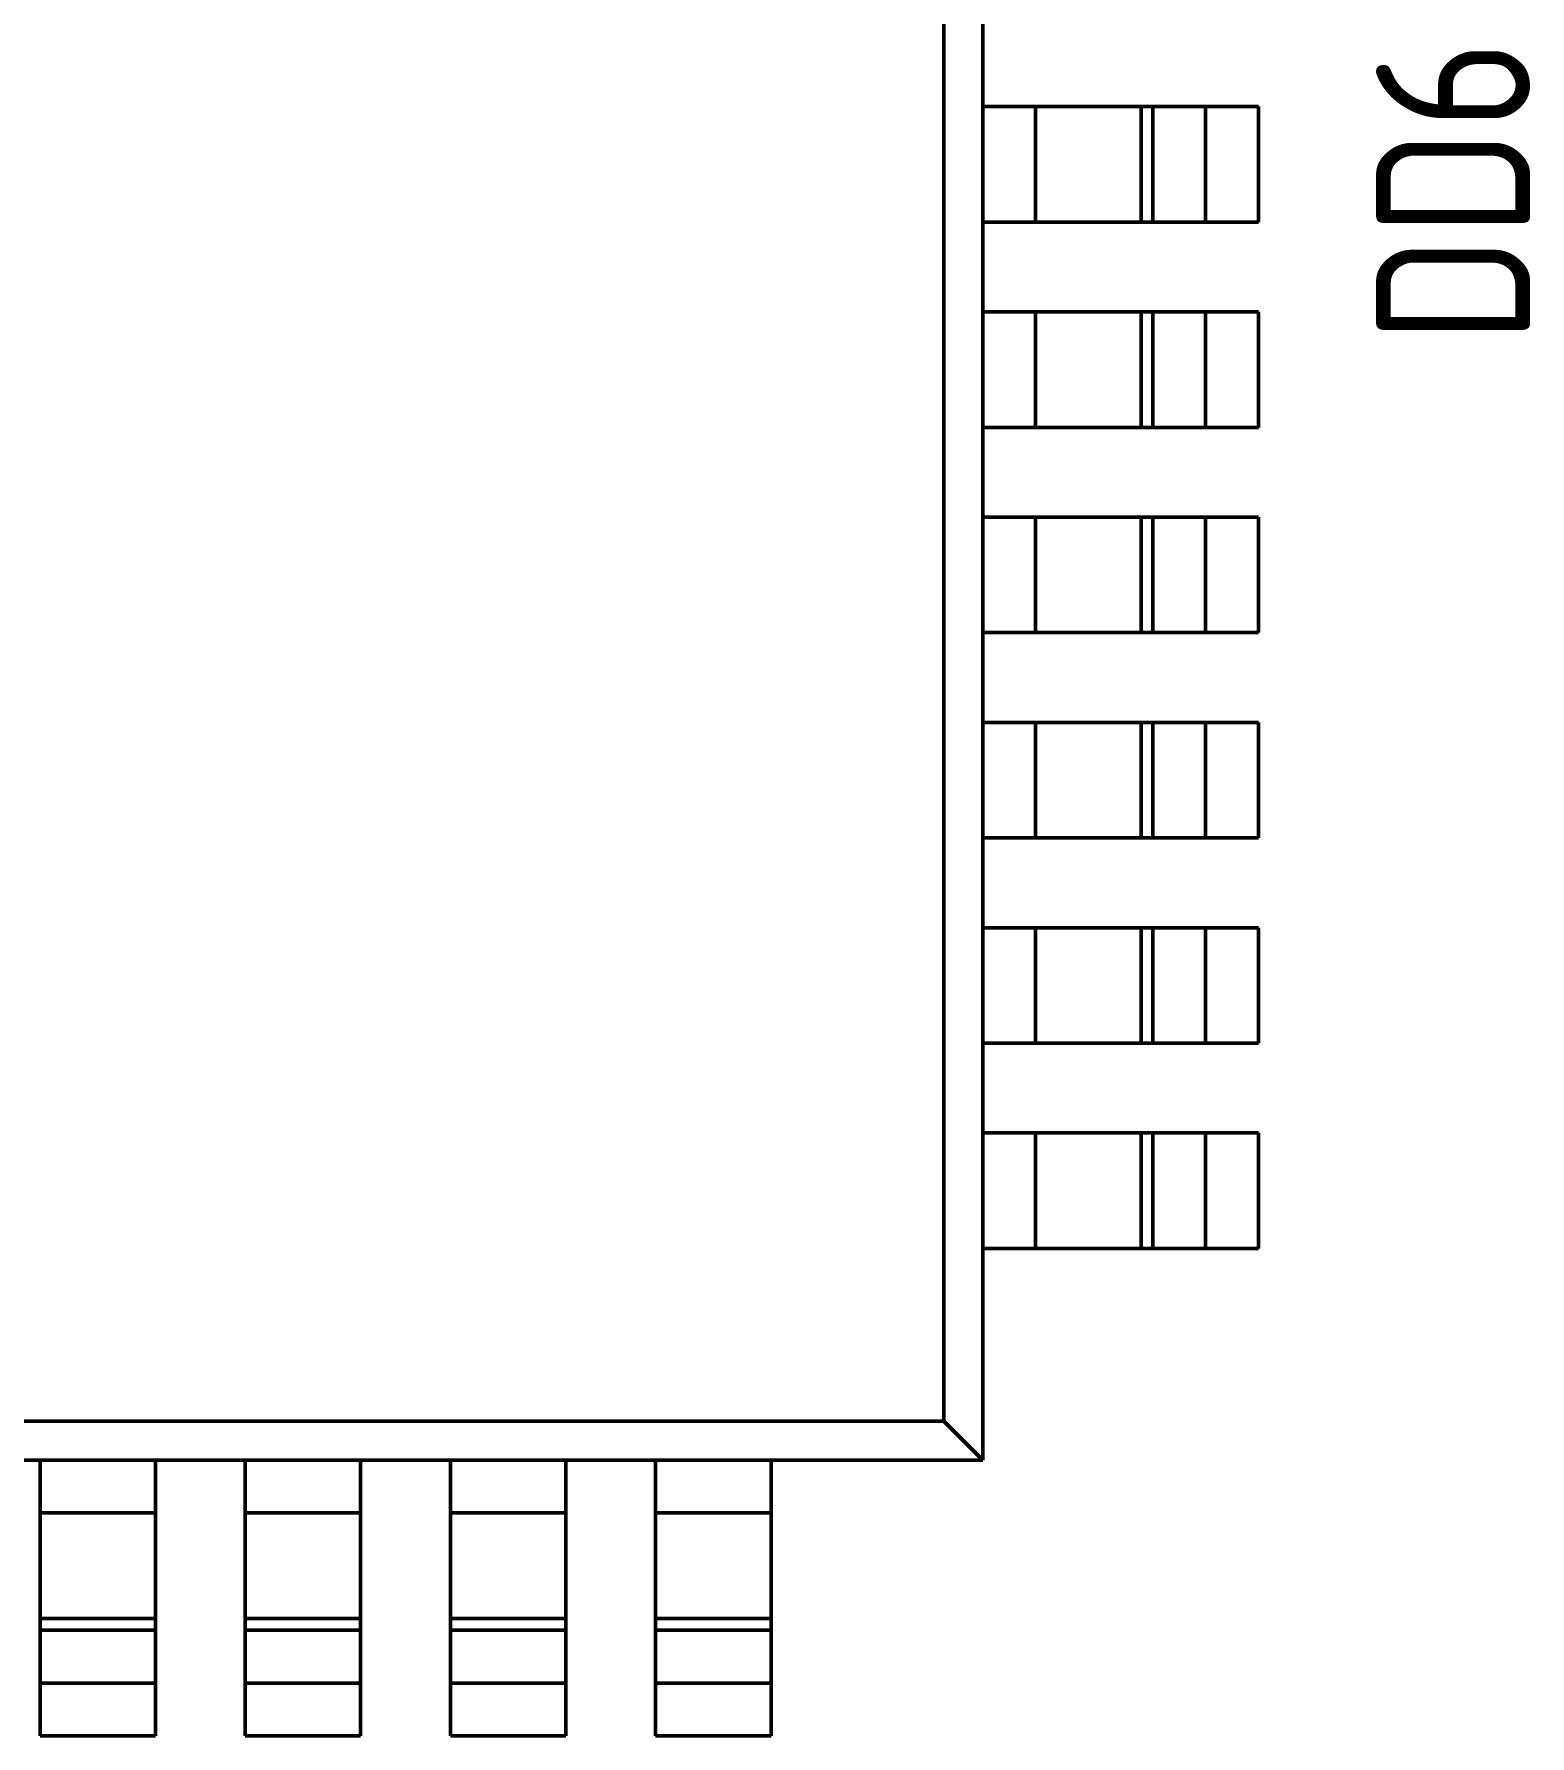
# Model space of a CAD drawing. Extents: x 260 to 1101, y 70 to 664.
# Drawn here: x 450.2 to 461.87, y 462.71 to 475.98 of the extents above; entities that cross this region are included whole.
import ezdxf

# ---------------------------------------------------------------- set-up
doc = ezdxf.new("R2010")
doc.units = 0
doc.header["$MEASUREMENT"] = 0
doc.layers.add('Основная', color=7, linetype='CONTINUOUS', lineweight=50)
doc.styles.add('GOST type A0', font='', dxfattribs={"oblique": 15, "height": 3.5})
doc.styles.get('GOST type A0').set_extended_font_data('GOST type A')

msp = doc.modelspace()

# ---------------------------------------------------------------- linework, layer by layer
at = {"layer": 'Основная'}
for p, q in [((457.6, 485.061), (457.6, 464.861)), ((457.6, 485.061), (457.6, 464.861)), ((457.296, 484.757), (457.296, 465.165)), ((457.296, 484.757), (457.296, 465.165)), ((457.6, 475.411), (457.6, 476.111)), ((457.6, 475.411), (457.6, 476.111)), ((459.75, 475.411), (457.6, 475.411)), ((457.6, 475.411), (458.012, 475.411)), ((459.75, 475.411), (457.6, 475.411)), ((457.6, 475.411), (458.012, 475.411)), ((458.012, 475.411), (458.234, 475.411)), ((458.012, 475.411), (458.012, 474.511)), ((458.012, 475.411), (458.234, 475.411)), ((458.012, 475.411), (458.012, 474.511)), ((458.234, 475.411), (458.438, 475.411)), ((458.234, 475.411), (458.438, 475.411)), ((458.438, 475.411), (458.616, 475.411)), ((458.438, 475.411), (458.616, 475.411)), ((458.616, 475.411), (458.752, 475.411)), ((458.616, 475.411), (458.752, 475.411)), ((458.836, 475.411), (458.752, 475.411)), ((458.836, 475.411), (458.752, 475.411)), ((458.926, 475.411), (458.836, 475.411)), ((458.836, 475.411), (458.836, 474.511)), ((458.926, 475.411), (458.836, 475.411)), ((458.836, 475.411), (458.836, 474.511)), ((458.926, 475.411), (458.968, 475.411)), ((458.926, 475.411), (458.926, 474.511)), ((458.926, 475.411), (458.968, 475.411)), ((458.926, 475.411), (458.926, 474.511)), ((459.036, 475.411), (458.968, 475.411)), ((459.036, 475.411), (458.968, 475.411)), ((459.124, 475.411), (459.036, 475.411)), ((459.124, 475.411), (459.036, 475.411)), ((459.124, 475.411), (459.228, 475.411)), ((459.124, 475.411), (459.228, 475.411)), ((459.338, 475.411), (459.228, 475.411)), ((459.338, 475.411), (459.228, 475.411)), ((459.338, 475.411), (459.75, 475.411)), ((459.338, 475.411), (459.338, 474.511)), ((459.338, 475.411), (459.75, 475.411)), ((459.338, 475.411), (459.338, 474.511)), ((459.75, 474.511), (459.75, 475.411)), ((459.75, 475.411), (459.75, 474.511)), ((459.75, 474.511), (459.75, 475.411)), ((459.75, 475.411), (459.75, 474.511)), ((457.6, 473.811), (457.6, 474.511)), ((457.6, 474.511), (459.75, 474.511)), ((457.6, 474.511), (458.012, 474.511)), ((457.6, 473.811), (457.6, 474.511)), ((457.6, 474.511), (459.75, 474.511)), ((457.6, 474.511), (458.012, 474.511)), ((458.012, 474.511), (458.234, 474.511)), ((458.012, 474.511), (458.234, 474.511)), ((458.234, 474.511), (458.438, 474.511)), ((458.234, 474.511), (458.438, 474.511)), ((458.438, 474.511), (458.616, 474.511)), ((458.438, 474.511), (458.616, 474.511)), ((458.616, 474.511), (458.752, 474.511)), ((458.616, 474.511), (458.752, 474.511)), ((458.836, 474.511), (458.752, 474.511)), ((458.836, 474.511), (458.752, 474.511)), ((458.926, 474.511), (458.836, 474.511)), ((458.926, 474.511), (458.836, 474.511)), ((458.926, 474.511), (458.968, 474.511)), ((458.926, 474.511), (458.968, 474.511)), ((459.036, 474.511), (458.968, 474.511)), ((459.036, 474.511), (458.968, 474.511)), ((459.124, 474.511), (459.036, 474.511)), ((459.124, 474.511), (459.036, 474.511)), ((459.124, 474.511), (459.228, 474.511)), ((459.124, 474.511), (459.228, 474.511)), ((459.338, 474.511), (459.228, 474.511)), ((459.338, 474.511), (459.228, 474.511)), ((459.338, 474.511), (459.75, 474.511)), ((459.338, 474.511), (459.75, 474.511)), ((459.75, 473.811), (457.6, 473.811)), ((457.6, 473.811), (458.012, 473.811)), ((459.75, 473.811), (457.6, 473.811)), ((457.6, 473.811), (458.012, 473.811)), ((458.234, 473.811), (458.012, 473.811)), ((458.012, 473.811), (458.012, 472.911)), ((458.234, 473.811), (458.012, 473.811)), ((458.012, 473.811), (458.012, 472.911)), ((458.438, 473.811), (458.234, 473.811)), ((458.438, 473.811), (458.234, 473.811)), ((458.616, 473.811), (458.438, 473.811)), ((458.616, 473.811), (458.438, 473.811)), ((458.752, 473.811), (458.616, 473.811)), ((458.752, 473.811), (458.616, 473.811)), ((458.752, 473.811), (458.836, 473.811)), ((458.752, 473.811), (458.836, 473.811)), ((458.926, 473.811), (458.836, 473.811)), ((458.836, 473.811), (458.836, 472.911)), ((458.926, 473.811), (458.836, 473.811)), ((458.836, 473.811), (458.836, 472.911)), ((458.968, 473.811), (458.926, 473.811)), ((458.926, 473.811), (458.926, 472.911)), ((458.968, 473.811), (458.926, 473.811)), ((458.926, 473.811), (458.926, 472.911)), ((459.036, 473.811), (458.968, 473.811)), ((459.036, 473.811), (458.968, 473.811)), ((459.124, 473.811), (459.036, 473.811)), ((459.124, 473.811), (459.036, 473.811)), ((459.228, 473.811), (459.124, 473.811)), ((459.228, 473.811), (459.124, 473.811)), ((459.338, 473.811), (459.228, 473.811)), ((459.338, 473.811), (459.228, 473.811)), ((459.338, 473.811), (459.75, 473.811)), ((459.338, 473.811), (459.338, 472.911)), ((459.338, 473.811), (459.75, 473.811)), ((459.338, 473.811), (459.338, 472.911)), ((459.75, 472.911), (459.75, 473.811)), ((459.75, 473.811), (459.75, 472.911)), ((459.75, 472.911), (459.75, 473.811)), ((459.75, 473.811), (459.75, 472.911)), ((457.6, 472.211), (457.6, 472.911)), ((457.6, 472.911), (459.75, 472.911)), ((458.012, 472.911), (457.6, 472.911)), ((457.6, 472.211), (457.6, 472.911)), ((457.6, 472.911), (459.75, 472.911)), ((458.012, 472.911), (457.6, 472.911)), ((458.234, 472.911), (458.012, 472.911)), ((458.234, 472.911), (458.012, 472.911)), ((458.438, 472.911), (458.234, 472.911)), ((458.438, 472.911), (458.234, 472.911)), ((458.616, 472.911), (458.438, 472.911)), ((458.616, 472.911), (458.438, 472.911)), ((458.752, 472.911), (458.616, 472.911)), ((458.752, 472.911), (458.616, 472.911)), ((458.836, 472.911), (458.752, 472.911)), ((458.836, 472.911), (458.752, 472.911)), ((458.926, 472.911), (458.836, 472.911)), ((458.926, 472.911), (458.836, 472.911)), ((458.968, 472.911), (458.926, 472.911)), ((458.968, 472.911), (458.926, 472.911)), ((459.036, 472.911), (458.968, 472.911)), ((459.036, 472.911), (458.968, 472.911)), ((459.124, 472.911), (459.036, 472.911)), ((459.124, 472.911), (459.036, 472.911)), ((459.228, 472.911), (459.124, 472.911)), ((459.228, 472.911), (459.124, 472.911)), ((459.228, 472.911), (459.338, 472.911)), ((459.228, 472.911), (459.338, 472.911)), ((459.75, 472.911), (459.338, 472.911)), ((459.75, 472.911), (459.338, 472.911)), ((459.75, 472.211), (457.6, 472.211)), ((458.012, 472.211), (457.6, 472.211)), ((459.75, 472.211), (457.6, 472.211)), ((458.012, 472.211), (457.6, 472.211)), ((458.234, 472.211), (458.012, 472.211)), ((458.012, 472.211), (458.012, 471.311)), ((458.234, 472.211), (458.012, 472.211)), ((458.012, 472.211), (458.012, 471.311)), ((458.438, 472.211), (458.234, 472.211)), ((458.438, 472.211), (458.234, 472.211)), ((458.616, 472.211), (458.438, 472.211)), ((458.616, 472.211), (458.438, 472.211)), ((458.752, 472.211), (458.616, 472.211)), ((458.752, 472.211), (458.616, 472.211)), ((458.836, 472.211), (458.752, 472.211)), ((458.836, 472.211), (458.752, 472.211)), ((458.926, 472.211), (458.836, 472.211)), ((458.836, 472.211), (458.836, 471.311)), ((458.926, 472.211), (458.836, 472.211)), ((458.836, 472.211), (458.836, 471.311)), ((458.968, 472.211), (458.926, 472.211)), ((458.926, 472.211), (458.926, 471.311)), ((458.968, 472.211), (458.926, 472.211)), ((458.926, 472.211), (458.926, 471.311)), ((459.036, 472.211), (458.968, 472.211)), ((459.036, 472.211), (458.968, 472.211)), ((459.124, 472.211), (459.036, 472.211)), ((459.124, 472.211), (459.036, 472.211)), ((459.228, 472.211), (459.124, 472.211)), ((459.228, 472.211), (459.124, 472.211)), ((459.228, 472.211), (459.338, 472.211)), ((459.228, 472.211), (459.338, 472.211)), ((459.75, 472.211), (459.338, 472.211)), ((459.338, 472.211), (459.338, 471.311)), ((459.75, 472.211), (459.338, 472.211)), ((459.338, 472.211), (459.338, 471.311)), ((459.75, 471.311), (459.75, 472.211)), ((459.75, 472.211), (459.75, 471.311)), ((459.75, 471.311), (459.75, 472.211)), ((459.75, 472.211), (459.75, 471.311)), ((457.6, 470.611), (457.6, 471.311)), ((457.6, 471.311), (459.75, 471.311)), ((458.012, 471.311), (457.6, 471.311)), ((457.6, 470.611), (457.6, 471.311)), ((457.6, 471.311), (459.75, 471.311)), ((458.012, 471.311), (457.6, 471.311)), ((458.234, 471.311), (458.012, 471.311)), ((458.234, 471.311), (458.012, 471.311)), ((458.438, 471.311), (458.234, 471.311)), ((458.438, 471.311), (458.234, 471.311)), ((458.616, 471.311), (458.438, 471.311)), ((458.616, 471.311), (458.438, 471.311)), ((458.752, 471.311), (458.616, 471.311)), ((458.752, 471.311), (458.616, 471.311)), ((458.836, 471.311), (458.752, 471.311)), ((458.836, 471.311), (458.752, 471.311)), ((458.926, 471.311), (458.836, 471.311)), ((458.926, 471.311), (458.836, 471.311)), ((458.968, 471.311), (458.926, 471.311)), ((458.968, 471.311), (458.926, 471.311)), ((459.036, 471.311), (458.968, 471.311)), ((459.036, 471.311), (458.968, 471.311)), ((459.124, 471.311), (459.036, 471.311)), ((459.124, 471.311), (459.036, 471.311)), ((459.228, 471.311), (459.124, 471.311)), ((459.228, 471.311), (459.124, 471.311)), ((459.228, 471.311), (459.338, 471.311)), ((459.228, 471.311), (459.338, 471.311)), ((459.75, 471.311), (459.338, 471.311)), ((459.75, 471.311), (459.338, 471.311)), ((459.75, 470.611), (457.6, 470.611)), ((458.012, 470.611), (457.6, 470.611)), ((459.75, 470.611), (457.6, 470.611)), ((458.012, 470.611), (457.6, 470.611)), ((458.234, 470.611), (458.012, 470.611)), ((458.012, 470.611), (458.012, 469.711)), ((458.234, 470.611), (458.012, 470.611)), ((458.012, 470.611), (458.012, 469.711)), ((458.438, 470.611), (458.234, 470.611)), ((458.438, 470.611), (458.234, 470.611)), ((458.616, 470.611), (458.438, 470.611)), ((458.616, 470.611), (458.438, 470.611)), ((458.752, 470.611), (458.616, 470.611)), ((458.752, 470.611), (458.616, 470.611)), ((458.836, 470.611), (458.752, 470.611)), ((458.836, 470.611), (458.752, 470.611)), ((458.926, 470.611), (458.836, 470.611)), ((458.836, 470.611), (458.836, 469.711)), ((458.926, 470.611), (458.836, 470.611)), ((458.836, 470.611), (458.836, 469.711)), ((458.968, 470.611), (458.926, 470.611)), ((458.926, 470.611), (458.926, 469.711)), ((458.968, 470.611), (458.926, 470.611)), ((458.926, 470.611), (458.926, 469.711)), ((459.036, 470.611), (458.968, 470.611)), ((459.036, 470.611), (458.968, 470.611)), ((459.124, 470.611), (459.036, 470.611)), ((459.124, 470.611), (459.036, 470.611)), ((459.228, 470.611), (459.124, 470.611)), ((459.228, 470.611), (459.124, 470.611)), ((459.338, 470.611), (459.228, 470.611)), ((459.338, 470.611), (459.228, 470.611)), ((459.75, 470.611), (459.338, 470.611)), ((459.338, 470.611), (459.338, 469.711)), ((459.75, 470.611), (459.338, 470.611)), ((459.338, 470.611), (459.338, 469.711)), ((459.75, 469.711), (459.75, 470.611)), ((459.75, 470.611), (459.75, 469.711)), ((459.75, 469.711), (459.75, 470.611)), ((459.75, 470.611), (459.75, 469.711)), ((457.6, 469.011), (457.6, 469.711)), ((457.6, 469.711), (459.75, 469.711)), ((458.012, 469.711), (457.6, 469.711)), ((457.6, 469.011), (457.6, 469.711)), ((457.6, 469.711), (459.75, 469.711)), ((458.012, 469.711), (457.6, 469.711)), ((458.234, 469.711), (458.012, 469.711)), ((458.234, 469.711), (458.012, 469.711)), ((458.438, 469.711), (458.234, 469.711)), ((458.438, 469.711), (458.234, 469.711)), ((458.616, 469.711), (458.438, 469.711)), ((458.616, 469.711), (458.438, 469.711)), ((458.752, 469.711), (458.616, 469.711)), ((458.752, 469.711), (458.616, 469.711)), ((458.836, 469.711), (458.752, 469.711)), ((458.836, 469.711), (458.752, 469.711)), ((458.926, 469.711), (458.836, 469.711)), ((458.926, 469.711), (458.836, 469.711)), ((458.968, 469.711), (458.926, 469.711)), ((458.968, 469.711), (458.926, 469.711)), ((459.036, 469.711), (458.968, 469.711)), ((459.036, 469.711), (458.968, 469.711)), ((459.124, 469.711), (459.036, 469.711)), ((459.124, 469.711), (459.036, 469.711)), ((459.228, 469.711), (459.124, 469.711)), ((459.228, 469.711), (459.124, 469.711)), ((459.338, 469.711), (459.228, 469.711)), ((459.338, 469.711), (459.228, 469.711)), ((459.75, 469.711), (459.338, 469.711)), ((459.75, 469.711), (459.338, 469.711)), ((459.75, 469.011), (457.6, 469.011)), ((458.012, 469.011), (457.6, 469.011)), ((459.75, 469.011), (457.6, 469.011)), ((458.012, 469.011), (457.6, 469.011)), ((458.234, 469.011), (458.012, 469.011)), ((458.012, 469.011), (458.012, 468.111)), ((458.234, 469.011), (458.012, 469.011)), ((458.012, 469.011), (458.012, 468.111)), ((458.438, 469.011), (458.234, 469.011)), ((458.438, 469.011), (458.234, 469.011)), ((458.616, 469.011), (458.438, 469.011)), ((458.616, 469.011), (458.438, 469.011)), ((458.752, 469.011), (458.616, 469.011)), ((458.752, 469.011), (458.616, 469.011)), ((458.836, 469.011), (458.752, 469.011)), ((458.836, 469.011), (458.752, 469.011)), ((458.926, 469.011), (458.836, 469.011)), ((458.836, 469.011), (458.836, 468.111)), ((458.926, 469.011), (458.836, 469.011)), ((458.836, 469.011), (458.836, 468.111)), ((458.968, 469.011), (458.926, 469.011)), ((458.926, 469.011), (458.926, 468.111)), ((458.968, 469.011), (458.926, 469.011)), ((458.926, 469.011), (458.926, 468.111)), ((459.036, 469.011), (458.968, 469.011)), ((459.036, 469.011), (458.968, 469.011)), ((459.124, 469.011), (459.036, 469.011)), ((459.124, 469.011), (459.036, 469.011)), ((459.228, 469.011), (459.124, 469.011)), ((459.228, 469.011), (459.124, 469.011)), ((459.338, 469.011), (459.228, 469.011)), ((459.338, 469.011), (459.228, 469.011)), ((459.75, 469.011), (459.338, 469.011)), ((459.338, 469.011), (459.338, 468.111)), ((459.75, 469.011), (459.338, 469.011)), ((459.338, 469.011), (459.338, 468.111)), ((459.75, 468.111), (459.75, 469.011)), ((459.75, 469.011), (459.75, 468.111)), ((459.75, 468.111), (459.75, 469.011)), ((459.75, 469.011), (459.75, 468.111)), ((457.6, 467.411), (457.6, 468.111)), ((457.6, 468.111), (459.75, 468.111)), ((458.012, 468.111), (457.6, 468.111)), ((457.6, 467.411), (457.6, 468.111)), ((457.6, 468.111), (459.75, 468.111)), ((458.012, 468.111), (457.6, 468.111)), ((458.234, 468.111), (458.012, 468.111)), ((458.234, 468.111), (458.012, 468.111)), ((458.438, 468.111), (458.234, 468.111)), ((458.438, 468.111), (458.234, 468.111)), ((458.616, 468.111), (458.438, 468.111)), ((458.616, 468.111), (458.438, 468.111)), ((458.752, 468.111), (458.616, 468.111)), ((458.752, 468.111), (458.616, 468.111)), ((458.836, 468.111), (458.752, 468.111)), ((458.836, 468.111), (458.752, 468.111)), ((458.926, 468.111), (458.836, 468.111)), ((458.926, 468.111), (458.836, 468.111)), ((458.968, 468.111), (458.926, 468.111)), ((458.968, 468.111), (458.926, 468.111)), ((459.036, 468.111), (458.968, 468.111)), ((459.036, 468.111), (458.968, 468.111)), ((459.124, 468.111), (459.036, 468.111)), ((459.124, 468.111), (459.036, 468.111)), ((459.228, 468.111), (459.124, 468.111)), ((459.228, 468.111), (459.124, 468.111)), ((459.338, 468.111), (459.228, 468.111)), ((459.338, 468.111), (459.228, 468.111)), ((459.75, 468.111), (459.338, 468.111)), ((459.75, 468.111), (459.338, 468.111)), ((459.75, 467.411), (457.6, 467.411)), ((458.012, 467.411), (457.6, 467.411)), ((459.75, 467.411), (457.6, 467.411)), ((458.012, 467.411), (457.6, 467.411)), ((458.234, 467.411), (458.012, 467.411)), ((458.012, 467.411), (458.012, 466.511)), ((458.234, 467.411), (458.012, 467.411)), ((458.012, 467.411), (458.012, 466.511)), ((458.438, 467.411), (458.234, 467.411)), ((458.438, 467.411), (458.234, 467.411)), ((458.616, 467.411), (458.438, 467.411)), ((458.616, 467.411), (458.438, 467.411)), ((458.752, 467.411), (458.616, 467.411)), ((458.752, 467.411), (458.616, 467.411)), ((458.836, 467.411), (458.752, 467.411)), ((458.836, 467.411), (458.752, 467.411)), ((458.926, 467.411), (458.836, 467.411)), ((458.836, 467.411), (458.836, 466.511)), ((458.926, 467.411), (458.836, 467.411)), ((458.836, 467.411), (458.836, 466.511)), ((458.968, 467.411), (458.926, 467.411)), ((458.926, 467.411), (458.926, 466.511)), ((458.968, 467.411), (458.926, 467.411)), ((458.926, 467.411), (458.926, 466.511)), ((459.036, 467.411), (458.968, 467.411)), ((459.036, 467.411), (458.968, 467.411)), ((459.124, 467.411), (459.036, 467.411)), ((459.124, 467.411), (459.036, 467.411)), ((459.228, 467.411), (459.124, 467.411)), ((459.228, 467.411), (459.124, 467.411)), ((459.338, 467.411), (459.228, 467.411)), ((459.338, 467.411), (459.228, 467.411)), ((459.75, 467.411), (459.338, 467.411)), ((459.338, 467.411), (459.338, 466.511)), ((459.75, 467.411), (459.338, 467.411)), ((459.338, 467.411), (459.338, 466.511)), ((459.75, 466.511), (459.75, 467.411)), ((459.75, 467.411), (459.75, 466.511)), ((459.75, 466.511), (459.75, 467.411)), ((459.75, 467.411), (459.75, 466.511)), ((457.6, 464.861), (457.6, 466.511)), ((457.6, 466.511), (459.75, 466.511)), ((458.012, 466.511), (457.6, 466.511)), ((457.6, 464.861), (457.6, 466.511)), ((457.6, 466.511), (459.75, 466.511)), ((458.012, 466.511), (457.6, 466.511)), ((458.234, 466.511), (458.012, 466.511)), ((458.234, 466.511), (458.012, 466.511)), ((458.234, 466.511), (458.438, 466.511)), ((458.234, 466.511), (458.438, 466.511)), ((458.616, 466.511), (458.438, 466.511)), ((458.616, 466.511), (458.438, 466.511)), ((458.752, 466.511), (458.616, 466.511)), ((458.752, 466.511), (458.616, 466.511)), ((458.836, 466.511), (458.752, 466.511)), ((458.836, 466.511), (458.752, 466.511)), ((458.926, 466.511), (458.836, 466.511)), ((458.926, 466.511), (458.836, 466.511)), ((458.968, 466.511), (458.926, 466.511)), ((458.968, 466.511), (458.926, 466.511)), ((459.036, 466.511), (458.968, 466.511)), ((459.036, 466.511), (458.968, 466.511)), ((459.124, 466.511), (459.036, 466.511)), ((459.124, 466.511), (459.036, 466.511)), ((459.228, 466.511), (459.124, 466.511)), ((459.228, 466.511), (459.124, 466.511)), ((459.338, 466.511), (459.228, 466.511)), ((459.338, 466.511), (459.228, 466.511)), ((459.75, 466.511), (459.338, 466.511)), ((459.75, 466.511), (459.338, 466.511)), ((437.704, 465.165), (457.296, 465.165)), ((437.704, 465.165), (457.296, 465.165)), ((457.296, 465.165), (457.6, 464.861)), ((457.296, 465.165), (457.6, 464.861)), ((437.4, 464.861), (457.6, 464.861)), ((437.4, 464.861), (457.6, 464.861)), ((449.55, 464.861), (450.25, 464.861)), ((449.55, 464.861), (450.25, 464.861)), ((450.25, 464.861), (450.25, 462.711)), ((450.25, 464.861), (450.25, 464.449)), ((450.25, 464.861), (450.25, 462.711)), ((450.25, 464.861), (450.25, 464.449)), ((451.15, 462.711), (451.15, 464.861)), ((451.15, 464.861), (451.85, 464.861)), ((451.15, 464.861), (451.15, 464.449)), ((451.15, 462.711), (451.15, 464.861)), ((451.15, 464.861), (451.85, 464.861)), ((451.15, 464.861), (451.15, 464.449)), ((451.85, 464.861), (451.85, 462.711)), ((451.85, 464.861), (451.85, 464.449)), ((451.85, 464.861), (451.85, 462.711)), ((451.85, 464.861), (451.85, 464.449)), ((452.75, 462.711), (452.75, 464.861)), ((452.75, 464.861), (453.45, 464.861)), ((452.75, 464.861), (452.75, 464.449)), ((452.75, 462.711), (452.75, 464.861)), ((452.75, 464.861), (453.45, 464.861)), ((452.75, 464.861), (452.75, 464.449)), ((453.45, 464.861), (453.45, 462.711)), ((453.45, 464.861), (453.45, 464.449)), ((453.45, 464.861), (453.45, 462.711)), ((453.45, 464.861), (453.45, 464.449)), ((454.35, 462.711), (454.35, 464.861)), ((454.35, 464.861), (455.05, 464.861)), ((454.35, 464.861), (454.35, 464.449)), ((454.35, 462.711), (454.35, 464.861)), ((454.35, 464.861), (455.05, 464.861)), ((454.35, 464.861), (454.35, 464.449)), ((455.05, 464.861), (455.05, 462.711)), ((455.05, 464.861), (455.05, 464.449)), ((455.05, 464.861), (455.05, 462.711)), ((455.05, 464.861), (455.05, 464.449)), ((455.95, 462.711), (455.95, 464.861)), ((455.95, 464.861), (457.6, 464.861)), ((455.95, 464.861), (455.95, 464.449)), ((455.95, 462.711), (455.95, 464.861)), ((455.95, 464.861), (457.6, 464.861)), ((455.95, 464.861), (455.95, 464.449)), ((450.25, 464.449), (450.25, 464.227)), ((450.25, 464.449), (451.15, 464.449)), ((450.25, 464.449), (450.25, 464.227)), ((450.25, 464.449), (451.15, 464.449)), ((451.15, 464.449), (451.15, 464.227)), ((451.15, 464.449), (451.15, 464.227)), ((451.85, 464.449), (451.85, 464.227)), ((452.75, 464.449), (451.85, 464.449)), ((451.85, 464.449), (451.85, 464.227)), ((452.75, 464.449), (451.85, 464.449)), ((452.75, 464.449), (452.75, 464.227)), ((452.75, 464.449), (452.75, 464.227)), ((453.45, 464.449), (453.45, 464.227)), ((454.35, 464.449), (453.45, 464.449)), ((453.45, 464.449), (453.45, 464.227)), ((454.35, 464.449), (453.45, 464.449)), ((454.35, 464.449), (454.35, 464.227)), ((454.35, 464.449), (454.35, 464.227)), ((455.05, 464.449), (455.05, 464.227)), ((455.95, 464.449), (455.05, 464.449)), ((455.05, 464.449), (455.05, 464.227)), ((455.95, 464.449), (455.05, 464.449)), ((455.95, 464.449), (455.95, 464.227)), ((455.95, 464.449), (455.95, 464.227)), ((450.25, 464.227), (450.25, 464.023)), ((450.25, 464.227), (450.25, 464.023)), ((451.15, 464.227), (451.15, 464.023)), ((451.15, 464.227), (451.15, 464.023)), ((451.85, 464.227), (451.85, 464.023)), ((451.85, 464.227), (451.85, 464.023)), ((452.75, 464.227), (452.75, 464.023)), ((452.75, 464.227), (452.75, 464.023)), ((453.45, 464.227), (453.45, 464.023)), ((453.45, 464.227), (453.45, 464.023)), ((454.35, 464.227), (454.35, 464.023)), ((454.35, 464.227), (454.35, 464.023)), ((455.05, 464.227), (455.05, 464.023)), ((455.05, 464.227), (455.05, 464.023)), ((455.95, 464.227), (455.95, 464.023)), ((455.95, 464.227), (455.95, 464.023)), ((450.25, 464.023), (450.25, 463.845)), ((450.25, 464.023), (450.25, 463.845)), ((451.15, 464.023), (451.15, 463.845)), ((451.15, 464.023), (451.15, 463.845)), ((451.85, 464.023), (451.85, 463.845)), ((451.85, 464.023), (451.85, 463.845)), ((452.75, 464.023), (452.75, 463.845)), ((452.75, 464.023), (452.75, 463.845)), ((453.45, 464.023), (453.45, 463.845)), ((453.45, 464.023), (453.45, 463.845)), ((454.35, 464.023), (454.35, 463.845)), ((454.35, 464.023), (454.35, 463.845)), ((455.05, 464.023), (455.05, 463.845)), ((455.05, 464.023), (455.05, 463.845)), ((455.95, 464.023), (455.95, 463.845)), ((455.95, 464.023), (455.95, 463.845)), ((450.25, 463.845), (450.25, 463.709)), ((450.25, 463.845), (450.25, 463.709)), ((451.15, 463.845), (451.15, 463.709)), ((451.15, 463.845), (451.15, 463.709)), ((451.85, 463.845), (451.85, 463.709)), ((451.85, 463.845), (451.85, 463.709)), ((452.75, 463.845), (452.75, 463.709)), ((452.75, 463.845), (452.75, 463.709)), ((453.45, 463.845), (453.45, 463.709)), ((453.45, 463.845), (453.45, 463.709)), ((454.35, 463.845), (454.35, 463.709)), ((454.35, 463.845), (454.35, 463.709)), ((455.05, 463.845), (455.05, 463.709)), ((455.05, 463.845), (455.05, 463.709)), ((455.95, 463.845), (455.95, 463.709)), ((455.95, 463.845), (455.95, 463.709)), ((450.25, 463.709), (450.25, 463.625)), ((450.25, 463.709), (450.25, 463.625)), ((451.15, 463.709), (451.15, 463.625)), ((451.15, 463.709), (451.15, 463.625)), ((451.85, 463.709), (451.85, 463.625)), ((451.85, 463.709), (451.85, 463.625)), ((452.75, 463.709), (452.75, 463.625)), ((452.75, 463.709), (452.75, 463.625)), ((453.45, 463.709), (453.45, 463.625)), ((453.45, 463.709), (453.45, 463.625)), ((454.35, 463.709), (454.35, 463.625)), ((454.35, 463.709), (454.35, 463.625)), ((455.05, 463.709), (455.05, 463.625)), ((455.05, 463.709), (455.05, 463.625)), ((455.95, 463.709), (455.95, 463.625)), ((455.95, 463.709), (455.95, 463.625)), ((450.25, 463.625), (450.25, 463.535)), ((450.25, 463.625), (451.15, 463.625)), ((450.25, 463.625), (450.25, 463.535)), ((450.25, 463.625), (451.15, 463.625)), ((450.25, 463.535), (450.25, 463.493)), ((450.25, 463.535), (451.15, 463.535)), ((450.25, 463.535), (450.25, 463.493)), ((450.25, 463.535), (451.15, 463.535)), ((451.15, 463.625), (451.15, 463.535)), ((451.15, 463.625), (451.15, 463.535)), ((451.15, 463.535), (451.15, 463.493)), ((451.15, 463.535), (451.15, 463.493)), ((451.85, 463.625), (451.85, 463.535)), ((452.75, 463.625), (451.85, 463.625)), ((451.85, 463.625), (451.85, 463.535)), ((452.75, 463.625), (451.85, 463.625)), ((451.85, 463.535), (451.85, 463.493)), ((452.75, 463.535), (451.85, 463.535)), ((451.85, 463.535), (451.85, 463.493)), ((452.75, 463.535), (451.85, 463.535)), ((452.75, 463.625), (452.75, 463.535)), ((452.75, 463.625), (452.75, 463.535)), ((452.75, 463.535), (452.75, 463.493)), ((452.75, 463.535), (452.75, 463.493)), ((453.45, 463.625), (453.45, 463.535)), ((454.35, 463.625), (453.45, 463.625)), ((453.45, 463.625), (453.45, 463.535)), ((454.35, 463.625), (453.45, 463.625)), ((453.45, 463.535), (453.45, 463.493)), ((454.35, 463.535), (453.45, 463.535)), ((453.45, 463.535), (453.45, 463.493)), ((454.35, 463.535), (453.45, 463.535)), ((454.35, 463.625), (454.35, 463.535)), ((454.35, 463.625), (454.35, 463.535)), ((454.35, 463.535), (454.35, 463.493)), ((454.35, 463.535), (454.35, 463.493)), ((455.05, 463.625), (455.05, 463.535)), ((455.95, 463.625), (455.05, 463.625)), ((455.05, 463.625), (455.05, 463.535)), ((455.95, 463.625), (455.05, 463.625)), ((455.05, 463.535), (455.05, 463.493)), ((455.95, 463.535), (455.05, 463.535)), ((455.05, 463.535), (455.05, 463.493)), ((455.95, 463.535), (455.05, 463.535)), ((455.95, 463.625), (455.95, 463.535)), ((455.95, 463.625), (455.95, 463.535)), ((455.95, 463.535), (455.95, 463.493)), ((455.95, 463.535), (455.95, 463.493)), ((450.25, 463.493), (450.25, 463.425)), ((450.25, 463.493), (450.25, 463.425)), ((450.25, 463.425), (450.25, 463.337)), ((450.25, 463.425), (450.25, 463.337)), ((451.15, 463.493), (451.15, 463.425)), ((451.15, 463.493), (451.15, 463.425)), ((451.15, 463.425), (451.15, 463.337)), ((451.15, 463.425), (451.15, 463.337)), ((451.85, 463.493), (451.85, 463.425)), ((451.85, 463.493), (451.85, 463.425)), ((451.85, 463.425), (451.85, 463.337)), ((451.85, 463.425), (451.85, 463.337)), ((452.75, 463.493), (452.75, 463.425)), ((452.75, 463.493), (452.75, 463.425)), ((452.75, 463.425), (452.75, 463.337)), ((452.75, 463.425), (452.75, 463.337)), ((453.45, 463.493), (453.45, 463.425)), ((453.45, 463.493), (453.45, 463.425)), ((453.45, 463.425), (453.45, 463.337)), ((453.45, 463.425), (453.45, 463.337)), ((454.35, 463.493), (454.35, 463.425)), ((454.35, 463.493), (454.35, 463.425)), ((454.35, 463.425), (454.35, 463.337)), ((454.35, 463.425), (454.35, 463.337)), ((455.05, 463.493), (455.05, 463.425)), ((455.05, 463.493), (455.05, 463.425)), ((455.05, 463.425), (455.05, 463.337)), ((455.05, 463.425), (455.05, 463.337)), ((455.95, 463.493), (455.95, 463.425)), ((455.95, 463.493), (455.95, 463.425)), ((455.95, 463.425), (455.95, 463.337)), ((455.95, 463.425), (455.95, 463.337)), ((450.25, 463.337), (450.25, 463.233)), ((450.25, 463.337), (450.25, 463.233)), ((451.15, 463.337), (451.15, 463.233)), ((451.15, 463.337), (451.15, 463.233)), ((451.85, 463.337), (451.85, 463.233)), ((451.85, 463.337), (451.85, 463.233)), ((452.75, 463.337), (452.75, 463.233)), ((452.75, 463.337), (452.75, 463.233)), ((453.45, 463.337), (453.45, 463.233)), ((453.45, 463.337), (453.45, 463.233)), ((454.35, 463.337), (454.35, 463.233)), ((454.35, 463.337), (454.35, 463.233)), ((455.05, 463.337), (455.05, 463.233)), ((455.05, 463.337), (455.05, 463.233)), ((455.95, 463.337), (455.95, 463.233)), ((455.95, 463.337), (455.95, 463.233)), ((450.25, 463.233), (450.25, 463.123)), ((450.25, 463.233), (450.25, 463.123)), ((450.25, 463.123), (450.25, 462.711)), ((450.25, 463.123), (451.15, 463.123)), ((450.25, 463.123), (450.25, 462.711)), ((450.25, 463.123), (451.15, 463.123)), ((451.15, 463.233), (451.15, 463.123)), ((451.15, 463.233), (451.15, 463.123)), ((451.15, 463.123), (451.15, 462.711)), ((451.15, 463.123), (451.15, 462.711)), ((451.85, 463.233), (451.85, 463.123)), ((451.85, 463.233), (451.85, 463.123)), ((451.85, 463.123), (451.85, 462.711)), ((452.75, 463.123), (451.85, 463.123)), ((451.85, 463.123), (451.85, 462.711)), ((452.75, 463.123), (451.85, 463.123)), ((452.75, 463.233), (452.75, 463.123)), ((452.75, 463.233), (452.75, 463.123)), ((452.75, 463.123), (452.75, 462.711)), ((452.75, 463.123), (452.75, 462.711)), ((453.45, 463.233), (453.45, 463.123)), ((453.45, 463.233), (453.45, 463.123)), ((453.45, 463.123), (453.45, 462.711)), ((454.35, 463.123), (453.45, 463.123)), ((453.45, 463.123), (453.45, 462.711)), ((454.35, 463.123), (453.45, 463.123)), ((454.35, 463.233), (454.35, 463.123)), ((454.35, 463.233), (454.35, 463.123)), ((454.35, 463.123), (454.35, 462.711)), ((454.35, 463.123), (454.35, 462.711)), ((455.05, 463.233), (455.05, 463.123)), ((455.05, 463.233), (455.05, 463.123)), ((455.05, 463.123), (455.05, 462.711)), ((455.95, 463.123), (455.05, 463.123)), ((455.05, 463.123), (455.05, 462.711)), ((455.95, 463.123), (455.05, 463.123)), ((455.95, 463.233), (455.95, 463.123)), ((455.95, 463.233), (455.95, 463.123)), ((455.95, 463.123), (455.95, 462.711)), ((455.95, 463.123), (455.95, 462.711)), ((450.25, 462.711), (451.15, 462.711)), ((450.25, 462.711), (451.15, 462.711)), ((450.25, 462.711), (451.15, 462.711)), ((450.25, 462.711), (451.15, 462.711)), ((451.85, 462.711), (452.75, 462.711)), ((452.75, 462.711), (451.85, 462.711)), ((451.85, 462.711), (452.75, 462.711)), ((452.75, 462.711), (451.85, 462.711)), ((453.45, 462.711), (454.35, 462.711)), ((454.35, 462.711), (453.45, 462.711)), ((453.45, 462.711), (454.35, 462.711)), ((454.35, 462.711), (453.45, 462.711)), ((455.05, 462.711), (455.95, 462.711)), ((455.95, 462.711), (455.05, 462.711)), ((455.05, 462.711), (455.95, 462.711)), ((455.95, 462.711), (455.05, 462.711))]:
    msp.add_line(p, q, dxfattribs=at)

# ---------------------------------------------------------------- texts
at = {"layer": 'Основная', "style": 'GOST type A0'}
msp.add_text('DD6', height=1.2, rotation=90, dxfattribs=at).set_placement((461.867, 473.566))

doc.saveas('drawing.dxf')
